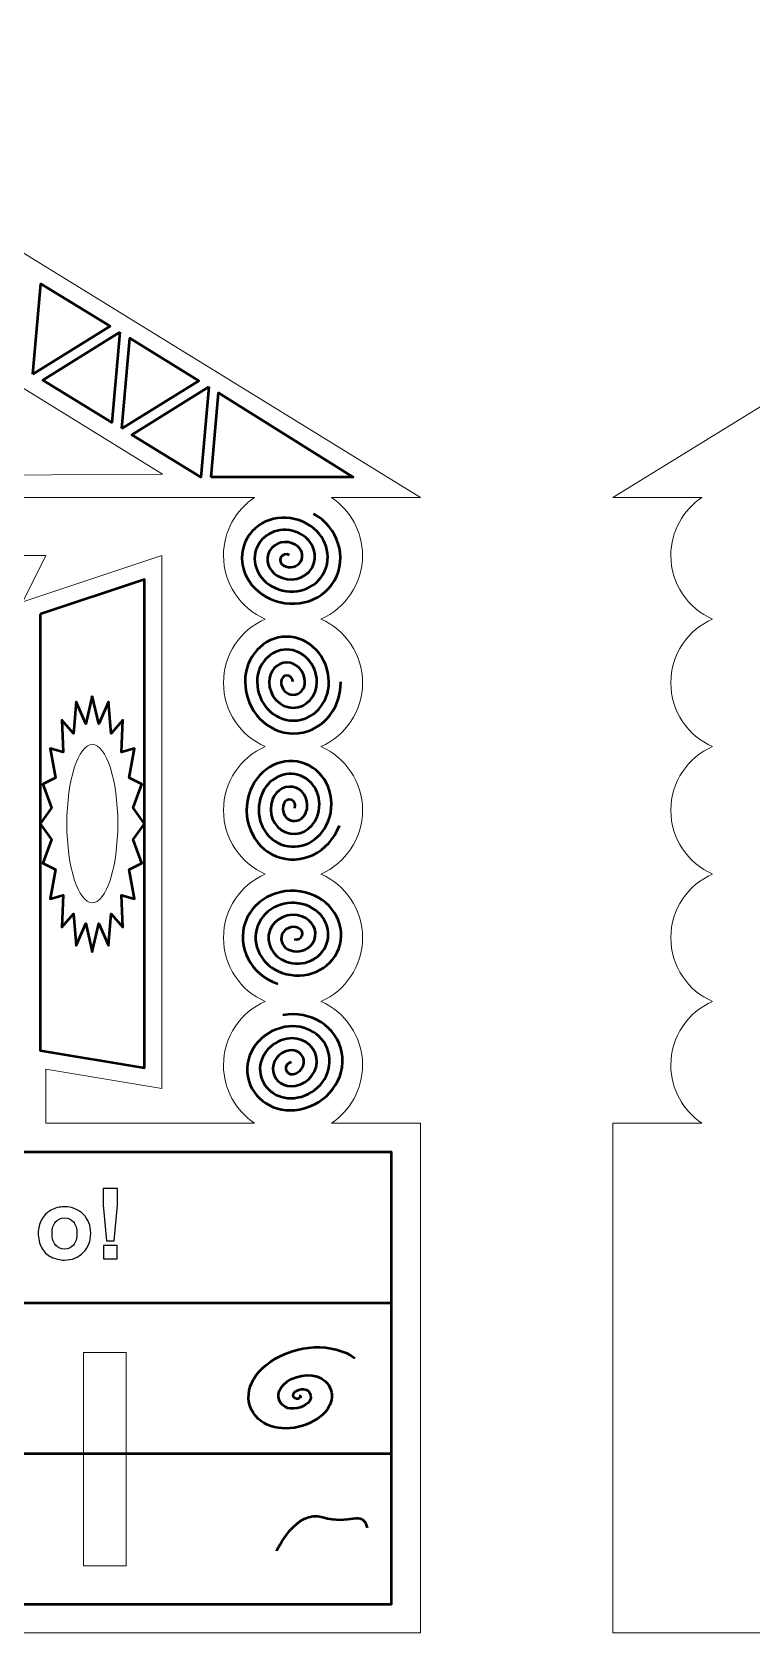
# Model space of a CAD drawing. Header units: millimetres. Extents: x -86 to 530, y -119 to 135.
# Drawn here: x 333.9 to 401.4, y -15.2 to 134.8 of the extents above; entities that cross this region are included whole.
import ezdxf

# ---------------------------------------------------------------- set-up
doc = ezdxf.new("R2010")
doc.units = ezdxf.units.MM
doc.header["$MEASUREMENT"] = 0
doc.layers.add('layer 2', color=7, linetype='Continuous')
doc.layers.add('layer 3', color=7, linetype='Continuous')

msp = doc.modelspace()

# ---------------------------------------------------------------- linework, layer by layer
at = {"layer": 'layer 2', "color": 242, "lineweight": 9}
for points, knots in [([(299.4722, 134.7698), (299.4722, 134.7698), (370.3106, 91.1633), (370.3106, 91.1633), (370.3106, 91.1633), (370.3106, 91.1633), (361.9698, 91.1633), (361.9698, 91.1633), (361.9698, 91.1633), (363.7252, 89.9964), (364.8823, 88.001), (364.8823, 85.7351), (364.8823, 85.7351), (364.8823, 83.0643), (363.2748, 80.7694), (360.9747, 79.764), (360.9747, 79.764), (363.2748, 78.7586), (364.8823, 76.4638), (364.8823, 73.793), (364.8823, 73.793), (364.8823, 71.1221), (363.2748, 68.8273), (360.9747, 67.8219), (360.9747, 67.8219), (363.2748, 66.8165), (364.8823, 64.5216), (364.8823, 61.8508), (364.8823, 61.8508), (364.8823, 59.18), (363.2748, 56.8852), (360.9747, 55.8797), (360.9747, 55.8797), (363.2748, 54.8743), (364.8823, 52.5795), (364.8823, 49.9087), (364.8823, 49.9087), (364.8823, 47.2379), (363.2748, 44.943), (360.9747, 43.9376), (360.9747, 43.9376), (363.2748, 42.9322), (364.8823, 40.6373), (364.8823, 37.9665), (364.8823, 37.9665), (364.8823, 35.7007), (363.7252, 33.7052), (361.9698, 32.5383), (361.9698, 32.5383), (361.9698, 32.5383), (370.3106, 32.5383), (370.3106, 32.5383), (370.3106, 32.5383), (370.3106, 32.5383), (370.3106, -15.2302), (370.3106, -15.2302), (370.3106, -15.2302), (370.3106, -15.2302), (228.6335, -15.2302), (228.6335, -15.2302), (228.6335, -15.2302), (228.6335, -15.2302), (228.6335, 32.5383), (228.6335, 32.5383), (228.6335, 32.5383), (228.6335, 32.5383), (236.9744, 32.5383), (236.9744, 32.5383), (236.9744, 32.5383), (235.219, 33.7052), (234.0618, 35.7007), (234.0618, 37.9665), (234.0618, 37.9665), (234.0618, 40.6373), (235.6693, 42.9322), (237.9695, 43.9376), (237.9695, 43.9376), (235.6693, 44.943), (234.0618, 47.2379), (234.0618, 49.9087), (234.0618, 49.9087), (234.0618, 52.5795), (235.6693, 54.8743), (237.9695, 55.8797), (237.9695, 55.8797), (235.6693, 56.8852), (234.0618, 59.18), (234.0618, 61.8508), (234.0618, 61.8508), (234.0618, 64.5216), (235.6693, 66.8165), (237.9695, 67.8219), (237.9695, 67.8219), (235.6693, 68.8273), (234.0618, 71.1221), (234.0618, 73.793), (234.0618, 73.793), (234.0618, 76.4638), (235.6693, 78.7586), (237.9695, 79.764), (237.9695, 79.764), (235.6693, 80.7694), (234.0618, 83.0643), (234.0618, 85.7351), (234.0618, 85.7351), (234.0618, 88.001), (235.219, 89.9964), (236.9744, 91.1633), (236.9744, 91.1633), (236.9744, 91.1633), (228.6335, 91.1633), (228.6335, 91.1633), (228.6335, 91.1633), (228.6335, 91.1633), (299.4722, 134.7698), (299.4722, 134.7698)], [0, 0, 0, 0, 0.03333333, 0.03333333, 0.03333333, 0.03333333, 0.06666667, 0.06666667, 0.06666667, 0.06666667, 0.1, 0.1, 0.1, 0.1, 0.13333333, 0.13333333, 0.13333333, 0.13333333, 0.16666667, 0.16666667, 0.16666667, 0.16666667, 0.2, 0.2, 0.2, 0.2, 0.23333333, 0.23333333, 0.23333333, 0.23333333, 0.26666667, 0.26666667, 0.26666667, 0.26666667, 0.3, 0.3, 0.3, 0.3, 0.33333333, 0.33333333, 0.33333333, 0.33333333, 0.36666667, 0.36666667, 0.36666667, 0.36666667, 0.4, 0.4, 0.4, 0.4, 0.43333333, 0.43333333, 0.43333333, 0.43333333, 0.46666667, 0.46666667, 0.46666667, 0.46666667, 0.5, 0.5, 0.5, 0.5, 0.53333333, 0.53333333, 0.53333333, 0.53333333, 0.56666667, 0.56666667, 0.56666667, 0.56666667, 0.6, 0.6, 0.6, 0.6, 0.63333333, 0.63333333, 0.63333333, 0.63333333, 0.66666667, 0.66666667, 0.66666667, 0.66666667, 0.7, 0.7, 0.7, 0.7, 0.73333333, 0.73333333, 0.73333333, 0.73333333, 0.76666667, 0.76666667, 0.76666667, 0.76666667, 0.8, 0.8, 0.8, 0.8, 0.83333333, 0.83333333, 0.83333333, 0.83333333, 0.86666667, 0.86666667, 0.86666667, 0.86666667, 0.9, 0.9, 0.9, 0.9, 0.93333333, 0.93333333, 0.93333333, 0.93333333, 1, 1, 1, 1]), ([(459.1751, 134.7697), (459.1751, 134.7697), (530.0135, 91.1633), (530.0135, 91.1633), (530.0135, 91.1633), (530.0135, 91.1633), (521.6727, 91.1633), (521.6727, 91.1633), (521.6727, 91.1633), (523.4281, 89.9963), (524.5853, 88.0009), (524.5853, 85.735), (524.5853, 85.735), (524.5853, 83.0642), (522.9778, 80.7694), (520.6776, 79.7639), (520.6776, 79.7639), (522.9778, 78.7585), (524.5853, 76.4637), (524.5853, 73.7929), (524.5853, 73.7929), (524.5853, 71.1221), (522.9778, 68.8272), (520.6776, 67.8218), (520.6776, 67.8218), (522.9778, 66.8164), (524.5853, 64.5215), (524.5853, 61.8507), (524.5853, 61.8507), (524.5853, 59.1799), (522.9778, 56.8851), (520.6776, 55.8797), (520.6776, 55.8797), (522.9778, 54.8742), (524.5853, 52.5794), (524.5853, 49.9086), (524.5853, 49.9086), (524.5853, 47.2378), (522.9778, 44.9429), (520.6776, 43.9375), (520.6776, 43.9375), (522.9778, 42.9321), (524.5853, 40.6372), (524.5853, 37.9664), (524.5853, 37.9664), (524.5853, 35.7006), (523.4281, 33.7051), (521.6727, 32.5382), (521.6727, 32.5382), (521.6727, 32.5382), (530.0135, 32.5382), (530.0135, 32.5382), (530.0135, 32.5382), (530.0135, 32.5382), (530.0135, -15.2303), (530.0135, -15.2303), (530.0135, -15.2303), (530.0135, -15.2303), (388.3365, -15.2303), (388.3365, -15.2303), (388.3365, -15.2303), (388.3365, -15.2303), (388.3365, 32.5382), (388.3365, 32.5382), (388.3365, 32.5382), (388.3365, 32.5382), (396.6773, 32.5382), (396.6773, 32.5382), (396.6773, 32.5382), (394.9219, 33.7051), (393.7647, 35.7006), (393.7647, 37.9664), (393.7647, 37.9664), (393.7647, 40.6372), (395.3723, 42.9321), (397.6724, 43.9375), (397.6724, 43.9375), (395.3723, 44.9429), (393.7647, 47.2378), (393.7647, 49.9086), (393.7647, 49.9086), (393.7647, 52.5794), (395.3723, 54.8742), (397.6724, 55.8797), (397.6724, 55.8797), (395.3723, 56.8851), (393.7647, 59.1799), (393.7647, 61.8507), (393.7647, 61.8507), (393.7647, 64.5215), (395.3723, 66.8164), (397.6724, 67.8218), (397.6724, 67.8218), (395.3723, 68.8272), (393.7647, 71.1221), (393.7647, 73.7929), (393.7647, 73.7929), (393.7647, 76.4637), (395.3723, 78.7585), (397.6724, 79.7639), (397.6724, 79.7639), (395.3723, 80.7694), (393.7647, 83.0642), (393.7647, 85.735), (393.7647, 85.735), (393.7647, 88.0009), (394.9219, 89.9963), (396.6773, 91.1633), (396.6773, 91.1633), (396.6773, 91.1633), (388.3365, 91.1633), (388.3365, 91.1633), (388.3365, 91.1633), (388.3365, 91.1633), (459.1751, 134.7697), (459.1751, 134.7697)], [0, 0, 0, 0, 0.03333333, 0.03333333, 0.03333333, 0.03333333, 0.06666667, 0.06666667, 0.06666667, 0.06666667, 0.1, 0.1, 0.1, 0.1, 0.13333333, 0.13333333, 0.13333333, 0.13333333, 0.16666667, 0.16666667, 0.16666667, 0.16666667, 0.2, 0.2, 0.2, 0.2, 0.23333333, 0.23333333, 0.23333333, 0.23333333, 0.26666667, 0.26666667, 0.26666667, 0.26666667, 0.3, 0.3, 0.3, 0.3, 0.33333333, 0.33333333, 0.33333333, 0.33333333, 0.36666667, 0.36666667, 0.36666667, 0.36666667, 0.4, 0.4, 0.4, 0.4, 0.43333333, 0.43333333, 0.43333333, 0.43333333, 0.46666667, 0.46666667, 0.46666667, 0.46666667, 0.5, 0.5, 0.5, 0.5, 0.53333333, 0.53333333, 0.53333333, 0.53333333, 0.56666667, 0.56666667, 0.56666667, 0.56666667, 0.6, 0.6, 0.6, 0.6, 0.63333333, 0.63333333, 0.63333333, 0.63333333, 0.66666667, 0.66666667, 0.66666667, 0.66666667, 0.7, 0.7, 0.7, 0.7, 0.73333333, 0.73333333, 0.73333333, 0.73333333, 0.76666667, 0.76666667, 0.76666667, 0.76666667, 0.8, 0.8, 0.8, 0.8, 0.83333333, 0.83333333, 0.83333333, 0.83333333, 0.86666667, 0.86666667, 0.86666667, 0.86666667, 0.9, 0.9, 0.9, 0.9, 0.93333333, 0.93333333, 0.93333333, 0.93333333, 1, 1, 1, 1]), ([(346.1551, 93.328), (346.1551, 93.328), (252.7892, 92.7852), (252.7892, 92.7852), (252.7892, 92.7852), (252.7892, 92.7852), (299.4719, 122.1357), (299.4719, 122.1357), (299.4719, 122.1357), (299.4719, 122.1357), (346.1551, 93.328), (346.1551, 93.328)], [0, 0, 0, 0, 0.25, 0.25, 0.25, 0.25, 0.5, 0.5, 0.5, 0.5, 1, 1, 1, 1]), ([(333.0541, 81.3925), (333.0541, 81.3925), (346.0819, 85.7351), (346.0819, 85.7351), (346.0819, 85.7351), (346.0819, 85.7351), (346.0819, 35.7953), (346.0819, 35.7953), (346.0819, 35.7953), (346.0819, 35.7953), (335.2254, 37.6048), (335.2254, 37.6048), (335.2254, 37.6048), (335.2254, 37.6048), (335.2254, 32.5383), (335.2254, 32.5383), (335.2254, 32.5383), (335.2254, 32.5383), (354.7671, 32.5383), (354.7671, 32.5383), (354.7671, 32.5383), (353.0117, 33.7052), (351.8546, 35.7007), (351.8546, 37.9665), (351.8546, 37.9665), (351.8546, 40.6373), (353.4621, 42.9322), (355.7622, 43.9376), (355.7622, 43.9376), (353.4621, 44.943), (351.8546, 47.2379), (351.8546, 49.9087), (351.8546, 49.9087), (351.8546, 52.5795), (353.4621, 54.8743), (355.7622, 55.8797), (355.7622, 55.8797), (353.4621, 56.8852), (351.8546, 59.18), (351.8546, 61.8508), (351.8546, 61.8508), (351.8546, 64.5216), (353.4621, 66.8165), (355.7622, 67.8219), (355.7622, 67.8219), (353.4621, 68.8273), (351.8546, 71.1221), (351.8546, 73.793), (351.8546, 73.793), (351.8546, 76.4638), (353.4621, 78.7586), (355.7622, 79.764), (355.7622, 79.764), (353.4621, 80.7694), (351.8546, 83.0643), (351.8546, 85.7351), (351.8546, 85.7351), (351.8546, 88.001), (353.0117, 89.9964), (354.7671, 91.1633), (354.7671, 91.1633), (354.7671, 91.1633), (244.177, 91.1633), (244.177, 91.1633), (244.177, 91.1633), (245.9324, 89.9964), (247.0896, 88.001), (247.0896, 85.7351), (247.0896, 85.7351), (247.0896, 83.0643), (245.4821, 80.7694), (243.1819, 79.764), (243.1819, 79.764), (245.4821, 78.7586), (247.0896, 76.4638), (247.0896, 73.793), (247.0896, 73.793), (247.0896, 71.1221), (245.4821, 68.8273), (243.1819, 67.8219), (243.1819, 67.8219), (245.4821, 66.8165), (247.0896, 64.5216), (247.0896, 61.8508), (247.0896, 61.8508), (247.0896, 59.18), (245.4821, 56.8852), (243.1819, 55.8797), (243.1819, 55.8797), (245.4821, 54.8743), (247.0896, 52.5795), (247.0896, 49.9087), (247.0896, 49.9087), (247.0896, 47.2379), (245.4821, 44.943), (243.1819, 43.9376), (243.1819, 43.9376), (245.4821, 42.9322), (247.0896, 40.6373), (247.0896, 37.9665), (247.0896, 37.9665), (247.0896, 35.7007), (245.9324, 33.7052), (244.177, 32.5383), (244.177, 32.5383), (244.177, 32.5383), (263.7187, 32.5383), (263.7187, 32.5383), (263.7187, 32.5383), (263.7187, 32.5383), (263.7187, 37.6048), (263.7187, 37.6048), (263.7187, 37.6048), (263.7187, 37.6048), (252.8622, 35.7953), (252.8622, 35.7953), (252.8622, 35.7953), (252.8622, 35.7953), (252.8622, 85.7351), (252.8622, 85.7351), (252.8622, 85.7351), (252.8622, 85.7351), (265.89, 81.3925), (265.89, 81.3925), (265.89, 81.3925), (265.89, 81.3925), (263.7187, 85.7351), (263.7187, 85.7351), (263.7187, 85.7351), (263.7187, 85.7351), (276.7465, 85.7351), (276.7465, 85.7351), (276.7465, 85.7351), (276.7465, 85.7351), (276.7465, 83.3947), (276.7465, 83.3947), (276.7465, 83.3947), (277.3369, 84.0852), (278.5734, 84.5606), (280.0034, 84.5606), (280.0034, 84.5606), (281.0562, 84.5606), (282.004, 84.3029), (282.6664, 83.8916), (282.6664, 83.8916), (283.5867, 84.9336), (285.4518, 85.6463), (287.603, 85.6463), (287.603, 85.6463), (288.9888, 85.6463), (290.2558, 85.3506), (291.2281, 84.8615), (291.2281, 84.8615), (291.2136, 84.9767), (291.2057, 85.0919), (291.2057, 85.207), (291.2057, 85.207), (291.2057, 86.7134), (293.0574, 87.9358), (295.3388, 87.9358), (295.3388, 87.9358), (297.4055, 87.9358), (298.4389, 87.2537), (299.4721, 85.8893), (299.4721, 85.8893), (300.5053, 87.2537), (301.5386, 87.9358), (303.6054, 87.9358), (303.6054, 87.9358), (305.8867, 87.9358), (307.7384, 86.7134), (307.7384, 85.207), (307.7384, 85.207), (307.7384, 85.0919), (307.7305, 84.9768), (307.7161, 84.8615), (307.7161, 84.8615), (308.6884, 85.3505), (309.9553, 85.6463), (311.3412, 85.6463), (311.3412, 85.6463), (313.4924, 85.6463), (315.3574, 84.9336), (316.2777, 83.8916), (316.2777, 83.8916), (316.9402, 84.3029), (317.8881, 84.5606), (318.9407, 84.5606), (318.9407, 84.5606), (320.3707, 84.5606), (321.6073, 84.0852), (322.1976, 83.3947), (322.1976, 83.3947), (322.1976, 83.3947), (322.1976, 85.7351), (322.1976, 85.7351), (322.1976, 85.7351), (322.1976, 85.7351), (335.2254, 85.7351), (335.2254, 85.7351), (335.2254, 85.7351), (335.2254, 85.7351), (333.0541, 81.3925), (333.0541, 81.3925)], [0, 0, 0, 0, 0.01923077, 0.01923077, 0.01923077, 0.01923077, 0.03846154, 0.03846154, 0.03846154, 0.03846154, 0.05769231, 0.05769231, 0.05769231, 0.05769231, 0.07692308, 0.07692308, 0.07692308, 0.07692308, 0.09615385, 0.09615385, 0.09615385, 0.09615385, 0.11538462, 0.11538462, 0.11538462, 0.11538462, 0.13461538, 0.13461538, 0.13461538, 0.13461538, 0.15384615, 0.15384615, 0.15384615, 0.15384615, 0.17307692, 0.17307692, 0.17307692, 0.17307692, 0.19230769, 0.19230769, 0.19230769, 0.19230769, 0.21153846, 0.21153846, 0.21153846, 0.21153846, 0.23076923, 0.23076923, 0.23076923, 0.23076923, 0.25, 0.25, 0.25, 0.25, 0.26923077, 0.26923077, 0.26923077, 0.26923077, 0.28846154, 0.28846154, 0.28846154, 0.28846154, 0.30769231, 0.30769231, 0.30769231, 0.30769231, 0.32692308, 0.32692308, 0.32692308, 0.32692308, 0.34615385, 0.34615385, 0.34615385, 0.34615385, 0.36538462, 0.36538462, 0.36538462, 0.36538462, 0.38461538, 0.38461538, 0.38461538, 0.38461538, 0.40384615, 0.40384615, 0.40384615, 0.40384615, 0.42307692, 0.42307692, 0.42307692, 0.42307692, 0.44230769, 0.44230769, 0.44230769, 0.44230769, 0.46153846, 0.46153846, 0.46153846, 0.46153846, 0.48076923, 0.48076923, 0.48076923, 0.48076923, 0.5, 0.5, 0.5, 0.5, 0.51923077, 0.51923077, 0.51923077, 0.51923077, 0.53846154, 0.53846154, 0.53846154, 0.53846154, 0.55769231, 0.55769231, 0.55769231, 0.55769231, 0.57692308, 0.57692308, 0.57692308, 0.57692308, 0.59615385, 0.59615385, 0.59615385, 0.59615385, 0.61538462, 0.61538462, 0.61538462, 0.61538462, 0.63461538, 0.63461538, 0.63461538, 0.63461538, 0.65384615, 0.65384615, 0.65384615, 0.65384615, 0.67307692, 0.67307692, 0.67307692, 0.67307692, 0.69230769, 0.69230769, 0.69230769, 0.69230769, 0.71153846, 0.71153846, 0.71153846, 0.71153846, 0.73076923, 0.73076923, 0.73076923, 0.73076923, 0.75, 0.75, 0.75, 0.75, 0.76923077, 0.76923077, 0.76923077, 0.76923077, 0.78846154, 0.78846154, 0.78846154, 0.78846154, 0.80769231, 0.80769231, 0.80769231, 0.80769231, 0.82692308, 0.82692308, 0.82692308, 0.82692308, 0.84615385, 0.84615385, 0.84615385, 0.84615385, 0.86538462, 0.86538462, 0.86538462, 0.86538462, 0.88461538, 0.88461538, 0.88461538, 0.88461538, 0.90384615, 0.90384615, 0.90384615, 0.90384615, 0.92307692, 0.92307692, 0.92307692, 0.92307692, 0.94230769, 0.94230769, 0.94230769, 0.94230769, 0.96153846, 0.96153846, 0.96153846, 0.96153846, 1, 1, 1, 1]), ([(339.568, 68.007), (340.8858, 68.007), (341.9541, 64.6893), (341.9541, 60.5967), (341.9541, 60.5967), (341.9541, 56.504), (340.8858, 53.1863), (339.568, 53.1863), (339.568, 53.1863), (338.2503, 53.1863), (337.182, 56.504), (337.182, 60.5967), (337.182, 60.5967), (337.182, 64.6893), (338.2503, 68.007), (339.568, 68.007)], [0, 0, 0, 0, 0.2, 0.2, 0.2, 0.2, 0.4, 0.4, 0.4, 0.4, 0.6, 0.6, 0.6, 0.6, 1, 1, 1, 1]), ([(338.7268, 11.0545), (338.7268, 11.0545), (342.7268, 11.0545), (342.7268, 11.0545), (342.7268, 11.0545), (342.7268, 11.0545), (342.7268, -8.9455), (342.7268, -8.9455), (342.7268, -8.9455), (342.7268, -8.9455), (338.7268, -8.9455), (338.7268, -8.9455), (338.7268, -8.9455), (338.7268, -8.9455), (338.7268, 11.0545), (338.7268, 11.0545)], [0, 0, 0, 0, 0.2, 0.2, 0.2, 0.2, 0.4, 0.4, 0.4, 0.4, 0.6, 0.6, 0.6, 0.6, 1, 1, 1, 1])]:
    msp.add_open_spline(points, degree=3, knots=knots, dxfattribs=at)
at = {"layer": 'layer 3', "color": 250, "lineweight": 50}
for points, knots in [([(334.0072, 102.7278), (334.0072, 102.7278), (341.2256, 107.2095), (341.2256, 107.2095), (341.2256, 107.2095), (341.2256, 107.2095), (334.753, 111.1915), (334.753, 111.1915), (334.753, 111.1915), (334.753, 111.1915), (334.0072, 102.7278), (334.0072, 102.7278)], [0, 0, 0, 0, 0.25, 0.25, 0.25, 0.25, 0.5, 0.5, 0.5, 0.5, 1, 1, 1, 1]), ([(342.1503, 106.6404), (342.1503, 106.6404), (334.932, 102.1586), (334.932, 102.1586), (334.932, 102.1586), (334.932, 102.1586), (341.4046, 98.1767), (341.4046, 98.1767), (341.4046, 98.1767), (341.4046, 98.1767), (342.1503, 106.6404), (342.1503, 106.6404)], [0, 0, 0, 0, 0.25, 0.25, 0.25, 0.25, 0.5, 0.5, 0.5, 0.5, 1, 1, 1, 1]), ([(342.3293, 97.6078), (342.3293, 97.6078), (349.5477, 102.0896), (349.5477, 102.0896), (349.5477, 102.0896), (349.5477, 102.0896), (343.0751, 106.0716), (343.0751, 106.0716), (343.0751, 106.0716), (343.0751, 106.0716), (342.3293, 97.6078), (342.3293, 97.6078)], [0, 0, 0, 0, 0.25, 0.25, 0.25, 0.25, 0.5, 0.5, 0.5, 0.5, 1, 1, 1, 1]), ([(350.4725, 101.5204), (350.4725, 101.5204), (343.2541, 97.0387), (343.2541, 97.0387), (343.2541, 97.0387), (343.2541, 97.0387), (349.7267, 93.0567), (349.7267, 93.0567), (349.7267, 93.0567), (349.7267, 93.0567), (350.4725, 101.5204), (350.4725, 101.5204)], [0, 0, 0, 0, 0.25, 0.25, 0.25, 0.25, 0.5, 0.5, 0.5, 0.5, 1, 1, 1, 1]), ([(350.7014, 93.0566), (350.7014, 93.0566), (364.0097, 93.0567), (364.0097, 93.0567), (364.0097, 93.0567), (364.0097, 93.0567), (351.3971, 100.9516), (351.3971, 100.9516), (351.3971, 100.9516), (351.3971, 100.9516), (350.7014, 93.0566), (350.7014, 93.0566)], [0, 0, 0, 0, 0.25, 0.25, 0.25, 0.25, 0.5, 0.5, 0.5, 0.5, 1, 1, 1, 1]), ([(358.0409, 85.76), (357.7497, 85.9238), (357.3883, 85.8394), (357.2336, 85.5715), (357.2336, 85.5715), (357.0789, 85.3035), (357.1894, 84.9535), (357.4806, 84.7896), (357.4806, 84.7896), (358.0629, 84.462), (358.7857, 84.6308), (359.0951, 85.1667), (359.0951, 85.1667), (359.4046, 85.7027), (359.1833, 86.4027), (358.6011, 86.7304), (358.6011, 86.7304), (357.7277, 87.2219), (356.6434, 86.9688), (356.1793, 86.1648), (356.1793, 86.1648), (355.7151, 85.361), (356.047, 84.3108), (356.9204, 83.8192), (356.9204, 83.8192), (358.0849, 83.1639), (359.5306, 83.5015), (360.1494, 84.5733), (360.1494, 84.5733), (360.7683, 85.6452), (360.3259, 87.0454), (359.1614, 87.7008), (359.1614, 87.7008), (357.7057, 88.52), (355.8986, 88.098), (355.125, 86.7581), (355.125, 86.7581), (354.3514, 85.4183), (354.9044, 83.6681), (356.3601, 82.8488), (356.3601, 82.8488), (358.1069, 81.8658), (360.2755, 82.3723), (361.2037, 83.98), (361.2037, 83.98), (362.1319, 85.5879), (361.4684, 87.6882), (359.7216, 88.6712), (359.7216, 88.6712), (357.6837, 89.8181), (355.1537, 89.2272), (354.0707, 87.3515), (354.0707, 87.3515), (352.9877, 85.4757), (353.7619, 83.0253), (355.7998, 81.8784), (355.7998, 81.8784), (358.1289, 80.5677), (361.0203, 81.243), (362.258, 83.3867), (362.258, 83.3867), (363.4957, 85.5305), (362.611, 88.3309), (360.2819, 89.6416)], [0, 0, 0, 0, 0.05882353, 0.05882353, 0.05882353, 0.05882353, 0.11764706, 0.11764706, 0.11764706, 0.11764706, 0.17647059, 0.17647059, 0.17647059, 0.17647059, 0.23529412, 0.23529412, 0.23529412, 0.23529412, 0.29411765, 0.29411765, 0.29411765, 0.29411765, 0.35294118, 0.35294118, 0.35294118, 0.35294118, 0.41176471, 0.41176471, 0.41176471, 0.41176471, 0.47058824, 0.47058824, 0.47058824, 0.47058824, 0.52941176, 0.52941176, 0.52941176, 0.52941176, 0.58823529, 0.58823529, 0.58823529, 0.58823529, 0.64705882, 0.64705882, 0.64705882, 0.64705882, 0.70588235, 0.70588235, 0.70588235, 0.70588235, 0.76470588, 0.76470588, 0.76470588, 0.76470588, 0.82352941, 0.82352941, 0.82352941, 0.82352941, 0.88235294, 0.88235294, 0.88235294, 0.88235294, 1, 1, 1, 1]), ([(334.6826, 80.2188), (334.6826, 80.2188), (344.4535, 83.4758), (344.4535, 83.4758), (344.4535, 83.4758), (344.4535, 83.4758), (344.4535, 37.7177), (344.4535, 37.7177), (344.4535, 37.7177), (344.4535, 37.7177), (334.6826, 39.3462), (334.6826, 39.3462), (334.6826, 39.3462), (334.6826, 39.3462), (334.6826, 80.2188), (334.6826, 80.2188)], [0, 0, 0, 0, 0.2, 0.2, 0.2, 0.2, 0.4, 0.4, 0.4, 0.4, 0.6, 0.6, 0.6, 0.6, 1, 1, 1, 1]), ([(358.3673, 73.8782), (358.3637, 74.2124), (358.1099, 74.4831), (357.8005, 74.4831), (357.8005, 74.4831), (357.4911, 74.4831), (357.2432, 74.2124), (357.2469, 73.8782), (357.2469, 73.8782), (357.2543, 73.2102), (357.7618, 72.6686), (358.3807, 72.6686), (358.3807, 72.6686), (358.9996, 72.6686), (359.4952, 73.2102), (359.4879, 73.8782), (359.4879, 73.8782), (359.4768, 74.8804), (358.7155, 75.6929), (357.7872, 75.6929), (357.7872, 75.6929), (356.8589, 75.6929), (356.1154, 74.8804), (356.1264, 73.8782), (356.1264, 73.8782), (356.1411, 72.542), (357.1564, 71.4588), (358.394, 71.4588), (358.394, 71.4588), (359.6317, 71.4588), (360.6231, 72.542), (360.6084, 73.8782), (360.6084, 73.8782), (360.59, 75.5485), (359.321, 76.9025), (357.7738, 76.9025), (357.7738, 76.9025), (356.2267, 76.9025), (354.9875, 75.5485), (355.0059, 73.8782), (355.0059, 73.8782), (355.0279, 71.874), (356.5509, 70.2492), (358.4073, 70.2492), (358.4073, 70.2492), (360.2638, 70.2492), (361.751, 71.874), (361.7289, 73.8782), (361.7289, 73.8782), (361.7032, 76.2166), (359.9265, 78.1122), (357.7605, 78.1122), (357.7605, 78.1122), (355.5946, 78.1122), (353.8596, 76.2166), (353.8853, 73.8782), (353.8853, 73.8782), (353.9148, 71.2059), (355.9453, 69.0394), (358.4206, 69.0394), (358.4206, 69.0394), (360.8961, 69.0394), (362.8789, 71.2059), (362.8495, 73.8782)], [0, 0, 0, 0, 0.05882353, 0.05882353, 0.05882353, 0.05882353, 0.11764706, 0.11764706, 0.11764706, 0.11764706, 0.17647059, 0.17647059, 0.17647059, 0.17647059, 0.23529412, 0.23529412, 0.23529412, 0.23529412, 0.29411765, 0.29411765, 0.29411765, 0.29411765, 0.35294118, 0.35294118, 0.35294118, 0.35294118, 0.41176471, 0.41176471, 0.41176471, 0.41176471, 0.47058824, 0.47058824, 0.47058824, 0.47058824, 0.52941176, 0.52941176, 0.52941176, 0.52941176, 0.58823529, 0.58823529, 0.58823529, 0.58823529, 0.64705882, 0.64705882, 0.64705882, 0.64705882, 0.70588235, 0.70588235, 0.70588235, 0.70588235, 0.76470588, 0.76470588, 0.76470588, 0.76470588, 0.82352941, 0.82352941, 0.82352941, 0.82352941, 0.88235294, 0.88235294, 0.88235294, 0.88235294, 1, 1, 1, 1]), ([(339.568, 72.5892), (339.568, 72.5892), (340.1718, 69.9558), (340.1718, 69.9558), (340.1718, 69.9558), (340.1718, 69.9558), (341.0777, 72.0022), (341.0777, 72.0022), (341.0777, 72.0022), (341.0777, 72.0022), (341.3205, 69.0398), (341.3205, 69.0398), (341.3205, 69.0398), (341.3205, 69.0398), (342.4396, 70.2988), (342.4396, 70.2988), (342.4396, 70.2988), (342.4396, 70.2988), (342.2976, 67.2971), (342.2976, 67.2971), (342.2976, 67.2971), (342.2976, 67.2971), (343.5204, 67.6457), (343.5204, 67.6457), (343.5204, 67.6457), (343.5204, 67.6457), (343.0075, 64.8987), (343.0075, 64.8987), (343.0075, 64.8987), (343.0075, 64.8987), (344.2143, 64.3025), (344.2143, 64.3025), (344.2143, 64.3025), (344.2143, 64.3025), (343.3807, 62.079), (343.3807, 62.079), (343.3807, 62.079), (343.3807, 62.079), (344.4534, 60.5967), (344.4534, 60.5967), (344.4534, 60.5967), (344.4534, 60.5967), (343.3807, 59.1143), (343.3807, 59.1143), (343.3807, 59.1143), (343.3807, 59.1143), (344.2143, 56.8908), (344.2143, 56.8908), (344.2143, 56.8908), (344.2143, 56.8908), (343.0075, 56.2947), (343.0075, 56.2947), (343.0075, 56.2947), (343.0075, 56.2947), (343.5204, 53.5476), (343.5204, 53.5476), (343.5204, 53.5476), (343.5204, 53.5476), (342.2976, 53.8963), (342.2976, 53.8963), (342.2976, 53.8963), (342.2976, 53.8963), (342.4396, 50.8945), (342.4396, 50.8945), (342.4396, 50.8945), (342.4396, 50.8945), (341.3205, 52.1536), (341.3205, 52.1536), (341.3205, 52.1536), (341.3205, 52.1536), (341.0777, 49.1912), (341.0777, 49.1912), (341.0777, 49.1912), (341.0777, 49.1912), (340.1718, 51.2375), (340.1718, 51.2375), (340.1718, 51.2375), (340.1718, 51.2375), (339.568, 48.6041), (339.568, 48.6041), (339.568, 48.6041), (339.568, 48.6041), (338.9641, 51.2375), (338.9641, 51.2375), (338.9641, 51.2375), (338.9641, 51.2375), (338.0583, 49.1912), (338.0583, 49.1912), (338.0583, 49.1912), (338.0583, 49.1912), (337.8155, 52.1536), (337.8155, 52.1536), (337.8155, 52.1536), (337.8155, 52.1536), (336.6964, 50.8945), (336.6964, 50.8945), (336.6964, 50.8945), (336.6964, 50.8945), (336.8384, 53.8963), (336.8384, 53.8963), (336.8384, 53.8963), (336.8384, 53.8963), (335.6156, 53.5476), (335.6156, 53.5476), (335.6156, 53.5476), (335.6156, 53.5476), (336.1285, 56.2947), (336.1285, 56.2947), (336.1285, 56.2947), (336.1285, 56.2947), (334.9217, 56.8908), (334.9217, 56.8908), (334.9217, 56.8908), (334.9217, 56.8908), (335.7553, 59.1143), (335.7553, 59.1143), (335.7553, 59.1143), (335.7553, 59.1143), (334.6826, 60.5967), (334.6826, 60.5967), (334.6826, 60.5967), (334.6826, 60.5967), (335.7553, 62.079), (335.7553, 62.079), (335.7553, 62.079), (335.7553, 62.079), (334.9217, 64.3025), (334.9217, 64.3025), (334.9217, 64.3025), (334.9217, 64.3025), (336.1285, 64.8987), (336.1285, 64.8987), (336.1285, 64.8987), (336.1285, 64.8987), (335.6156, 67.6457), (335.6156, 67.6457), (335.6156, 67.6457), (335.6156, 67.6457), (336.8384, 67.2971), (336.8384, 67.2971), (336.8384, 67.2971), (336.8384, 67.2971), (336.6964, 70.2988), (336.6964, 70.2988), (336.6964, 70.2988), (336.6964, 70.2988), (337.8155, 69.0398), (337.8155, 69.0398), (337.8155, 69.0398), (337.8155, 69.0398), (338.0583, 72.0022), (338.0583, 72.0022), (338.0583, 72.0022), (338.0583, 72.0022), (338.9641, 69.9558), (338.9641, 69.9558), (338.9641, 69.9558), (338.9641, 69.9558), (339.568, 72.5892), (339.568, 72.5892)], [0, 0, 0, 0, 0.02439024, 0.02439024, 0.02439024, 0.02439024, 0.04878049, 0.04878049, 0.04878049, 0.04878049, 0.07317073, 0.07317073, 0.07317073, 0.07317073, 0.09756098, 0.09756098, 0.09756098, 0.09756098, 0.12195122, 0.12195122, 0.12195122, 0.12195122, 0.14634146, 0.14634146, 0.14634146, 0.14634146, 0.17073171, 0.17073171, 0.17073171, 0.17073171, 0.19512195, 0.19512195, 0.19512195, 0.19512195, 0.2195122, 0.2195122, 0.2195122, 0.2195122, 0.24390244, 0.24390244, 0.24390244, 0.24390244, 0.26829268, 0.26829268, 0.26829268, 0.26829268, 0.29268293, 0.29268293, 0.29268293, 0.29268293, 0.31707317, 0.31707317, 0.31707317, 0.31707317, 0.34146341, 0.34146341, 0.34146341, 0.34146341, 0.36585366, 0.36585366, 0.36585366, 0.36585366, 0.3902439, 0.3902439, 0.3902439, 0.3902439, 0.41463415, 0.41463415, 0.41463415, 0.41463415, 0.43902439, 0.43902439, 0.43902439, 0.43902439, 0.46341463, 0.46341463, 0.46341463, 0.46341463, 0.48780488, 0.48780488, 0.48780488, 0.48780488, 0.51219512, 0.51219512, 0.51219512, 0.51219512, 0.53658537, 0.53658537, 0.53658537, 0.53658537, 0.56097561, 0.56097561, 0.56097561, 0.56097561, 0.58536585, 0.58536585, 0.58536585, 0.58536585, 0.6097561, 0.6097561, 0.6097561, 0.6097561, 0.63414634, 0.63414634, 0.63414634, 0.63414634, 0.65853659, 0.65853659, 0.65853659, 0.65853659, 0.68292683, 0.68292683, 0.68292683, 0.68292683, 0.70731707, 0.70731707, 0.70731707, 0.70731707, 0.73170732, 0.73170732, 0.73170732, 0.73170732, 0.75609756, 0.75609756, 0.75609756, 0.75609756, 0.7804878, 0.7804878, 0.7804878, 0.7804878, 0.80487805, 0.80487805, 0.80487805, 0.80487805, 0.82926829, 0.82926829, 0.82926829, 0.82926829, 0.85365854, 0.85365854, 0.85365854, 0.85365854, 0.87804878, 0.87804878, 0.87804878, 0.87804878, 0.90243902, 0.90243902, 0.90243902, 0.90243902, 0.92682927, 0.92682927, 0.92682927, 0.92682927, 0.95121951, 0.95121951, 0.95121951, 0.95121951, 1, 1, 1, 1]), ([(358.5393, 62.0491), (358.658, 62.3615), (358.5208, 62.7063), (358.2329, 62.8194), (358.2329, 62.8194), (357.9449, 62.9326), (357.6152, 62.7712), (357.4964, 62.4588), (357.4964, 62.4588), (357.259, 61.8344), (357.5334, 61.1447), (358.1093, 60.9184), (358.1093, 60.9184), (358.6854, 60.6921), (359.3448, 61.0149), (359.5822, 61.6394), (359.5822, 61.6394), (359.9384, 62.5762), (359.5269, 63.6108), (358.6628, 63.9502), (358.6628, 63.9502), (357.7989, 64.2897), (356.8097, 63.8054), (356.4535, 62.8686), (356.4535, 62.8686), (355.9786, 61.6196), (356.5274, 60.2401), (357.6794, 59.7876), (357.6794, 59.7876), (358.8314, 59.335), (360.1502, 59.9806), (360.6251, 61.2296), (360.6251, 61.2296), (361.2188, 62.791), (360.5328, 64.5152), (359.0928, 65.081), (359.0928, 65.081), (357.6528, 65.6467), (356.0043, 64.8397), (355.4106, 63.2783), (355.4106, 63.2783), (354.6982, 61.4048), (355.5215, 59.3357), (357.2494, 58.6568), (357.2494, 58.6568), (358.9774, 57.9779), (360.9557, 58.9464), (361.6681, 60.8199), (361.6681, 60.8199), (362.4992, 63.0057), (361.5387, 65.4198), (359.5227, 66.2118), (359.5227, 66.2118), (357.5068, 67.0038), (355.1988, 65.8739), (354.3677, 63.6881), (354.3677, 63.6881), (353.4178, 61.19), (354.5155, 58.4312), (356.8194, 57.526), (356.8194, 57.526), (359.1234, 56.6208), (361.7611, 57.9121), (362.711, 60.4102)], [0, 0, 0, 0, 0.05882353, 0.05882353, 0.05882353, 0.05882353, 0.11764706, 0.11764706, 0.11764706, 0.11764706, 0.17647059, 0.17647059, 0.17647059, 0.17647059, 0.23529412, 0.23529412, 0.23529412, 0.23529412, 0.29411765, 0.29411765, 0.29411765, 0.29411765, 0.35294118, 0.35294118, 0.35294118, 0.35294118, 0.41176471, 0.41176471, 0.41176471, 0.41176471, 0.47058824, 0.47058824, 0.47058824, 0.47058824, 0.52941176, 0.52941176, 0.52941176, 0.52941176, 0.58823529, 0.58823529, 0.58823529, 0.58823529, 0.64705882, 0.64705882, 0.64705882, 0.64705882, 0.70588235, 0.70588235, 0.70588235, 0.70588235, 0.76470588, 0.76470588, 0.76470588, 0.76470588, 0.82352941, 0.82352941, 0.82352941, 0.82352941, 0.88235294, 0.88235294, 0.88235294, 0.88235294, 1, 1, 1, 1]), ([(358.4724, 49.7898), (358.7876, 49.679), (359.1288, 49.8249), (359.2346, 50.1156), (359.2346, 50.1156), (359.3405, 50.4064), (359.1708, 50.7318), (358.8556, 50.8427), (358.8556, 50.8427), (358.2253, 51.0642), (357.5427, 50.7725), (357.3311, 50.191), (357.3311, 50.191), (357.1194, 49.6094), (357.4588, 48.9584), (358.0891, 48.7368), (358.0891, 48.7368), (359.0346, 48.4045), (360.0585, 48.842), (360.376, 49.7144), (360.376, 49.7144), (360.6934, 50.5866), (360.1843, 51.5632), (359.2388, 51.8956), (359.2388, 51.8956), (357.9782, 52.3388), (356.6131, 51.7552), (356.1898, 50.5923), (356.1898, 50.5923), (355.7664, 49.4292), (356.4452, 48.1271), (357.7059, 47.6839), (357.7059, 47.6839), (359.2817, 47.1299), (360.9881, 47.8593), (361.5172, 49.3132), (361.5172, 49.3132), (362.0464, 50.767), (361.1979, 52.3946), (359.622, 52.9486), (359.622, 52.9486), (357.7311, 53.6133), (355.6834, 52.738), (355.0485, 50.9935), (355.0485, 50.9935), (354.4135, 49.2489), (355.4317, 47.2957), (357.3226, 46.6309), (357.3226, 46.6309), (359.5288, 45.8554), (361.9178, 46.8766), (362.6586, 48.9119), (362.6586, 48.9119), (363.3994, 50.9472), (362.2114, 53.2259), (360.0053, 54.0015), (360.0053, 54.0015), (357.484, 54.8879), (354.7538, 53.7208), (353.9072, 51.3947), (353.9072, 51.3947), (353.0605, 49.0686), (354.4181, 46.4644), (356.9394, 45.578)], [0, 0, 0, 0, 0.05882353, 0.05882353, 0.05882353, 0.05882353, 0.11764706, 0.11764706, 0.11764706, 0.11764706, 0.17647059, 0.17647059, 0.17647059, 0.17647059, 0.23529412, 0.23529412, 0.23529412, 0.23529412, 0.29411765, 0.29411765, 0.29411765, 0.29411765, 0.35294118, 0.35294118, 0.35294118, 0.35294118, 0.41176471, 0.41176471, 0.41176471, 0.41176471, 0.47058824, 0.47058824, 0.47058824, 0.47058824, 0.52941176, 0.52941176, 0.52941176, 0.52941176, 0.58823529, 0.58823529, 0.58823529, 0.58823529, 0.64705882, 0.64705882, 0.64705882, 0.64705882, 0.70588235, 0.70588235, 0.70588235, 0.70588235, 0.76470588, 0.76470588, 0.76470588, 0.76470588, 0.82352941, 0.82352941, 0.82352941, 0.82352941, 0.88235294, 0.88235294, 0.88235294, 0.88235294, 1, 1, 1, 1]), ([(358.1887, 38.2376), (357.8603, 38.176), (357.6377, 37.879), (357.6915, 37.5743), (357.6915, 37.5743), (357.7452, 37.2696), (358.0549, 37.0726), (358.3833, 37.1342), (358.3833, 37.1342), (359.0399, 37.2575), (359.4851, 37.8514), (359.3777, 38.4608), (359.3777, 38.4608), (359.2702, 39.0703), (358.6508, 39.4644), (357.9941, 39.3411), (357.9941, 39.3411), (357.0091, 39.1562), (356.3412, 38.2654), (356.5024, 37.3512), (356.5024, 37.3512), (356.6636, 36.437), (357.5928, 35.8458), (358.5778, 36.0307), (358.5778, 36.0307), (359.8912, 36.2772), (360.7816, 37.4652), (360.5667, 38.684), (360.5667, 38.684), (360.3518, 39.9029), (359.1129, 40.6912), (357.7996, 40.4446), (357.7996, 40.4446), (356.1578, 40.1365), (355.0448, 38.6516), (355.3135, 37.128), (355.3135, 37.128), (355.5821, 35.6044), (357.1307, 34.6191), (358.7724, 34.9272), (358.7724, 34.9272), (360.7424, 35.297), (362.0781, 37.0789), (361.7557, 38.9072), (361.7557, 38.9072), (361.4333, 40.7355), (359.5749, 41.9179), (357.605, 41.5481), (357.605, 41.5481), (355.3066, 41.1167), (353.7483, 39.0378), (354.1244, 36.9048), (354.1244, 36.9048), (354.5005, 34.7718), (356.6686, 33.3923), (358.967, 33.8237), (358.967, 33.8237), (361.5937, 34.3167), (363.3746, 36.6926), (362.9447, 39.1303), (362.9447, 39.1303), (362.5149, 41.5682), (360.0371, 43.1447), (357.4104, 42.6516)], [0, 0, 0, 0, 0.05882353, 0.05882353, 0.05882353, 0.05882353, 0.11764706, 0.11764706, 0.11764706, 0.11764706, 0.17647059, 0.17647059, 0.17647059, 0.17647059, 0.23529412, 0.23529412, 0.23529412, 0.23529412, 0.29411765, 0.29411765, 0.29411765, 0.29411765, 0.35294118, 0.35294118, 0.35294118, 0.35294118, 0.41176471, 0.41176471, 0.41176471, 0.41176471, 0.47058824, 0.47058824, 0.47058824, 0.47058824, 0.52941176, 0.52941176, 0.52941176, 0.52941176, 0.58823529, 0.58823529, 0.58823529, 0.58823529, 0.64705882, 0.64705882, 0.64705882, 0.64705882, 0.70588235, 0.70588235, 0.70588235, 0.70588235, 0.76470588, 0.76470588, 0.76470588, 0.76470588, 0.82352941, 0.82352941, 0.82352941, 0.82352941, 0.88235294, 0.88235294, 0.88235294, 0.88235294, 1, 1, 1, 1]), ([(231.3476, 29.8242), (231.3476, 29.8242), (367.5966, 29.8242), (367.5966, 29.8242), (367.5966, 29.8242), (367.5966, 29.8242), (367.5966, -12.5162), (367.5966, -12.5162), (367.5966, -12.5162), (367.5966, -12.5162), (231.3476, -12.5162), (231.3476, -12.5162), (231.3476, -12.5162), (231.3476, -12.5162), (231.3476, 29.8242), (231.3476, 29.8242)], [0, 0, 0, 0, 0.2, 0.2, 0.2, 0.2, 0.4, 0.4, 0.4, 0.4, 0.6, 0.6, 0.6, 0.6, 1, 1, 1, 1]), ([(358.955, 6.9923), (358.9469, 7.014), (359.1904, 6.9401), (359.0346, 6.8346), (359.0346, 6.8346), (358.9561, 6.7814), (358.7148, 6.5999), (358.5441, 6.7587), (358.5441, 6.7587), (358.412, 6.8815), (358.2484, 7.1533), (358.5859, 7.3821), (358.5859, 7.3821), (358.8933, 7.5904), (359.4457, 7.7547), (359.7759, 7.4476), (359.7759, 7.4476), (360.1043, 7.1421), (360.1795, 6.577), (359.5791, 6.17), (359.5791, 6.17), (358.9481, 5.7424), (357.9559, 5.6021), (357.4002, 6.1191), (357.4002, 6.1191), (356.7942, 6.6827), (356.8438, 7.6629), (357.816, 8.3219), (357.816, 8.3219), (358.9045, 9.0596), (360.5187, 9.1658), (361.3934, 8.3522), (361.3934, 8.3522), (362.3921, 7.4232), (362.1659, 5.8562), (360.668, 4.841), (360.668, 4.841), (358.9322, 3.6645), (356.4383, 3.6066), (355.1127, 4.8398), (355.1127, 4.8398), (353.5587, 6.2853), (354.0347, 8.6822), (356.276, 10.2014), (356.276, 10.2014), (358.7036, 11.8467), (362.1022, 12.0058), (364.1674, 10.5251)], [0, 0, 0, 0, 0.07692308, 0.07692308, 0.07692308, 0.07692308, 0.15384615, 0.15384615, 0.15384615, 0.15384615, 0.23076923, 0.23076923, 0.23076923, 0.23076923, 0.30769231, 0.30769231, 0.30769231, 0.30769231, 0.38461538, 0.38461538, 0.38461538, 0.38461538, 0.46153846, 0.46153846, 0.46153846, 0.46153846, 0.53846154, 0.53846154, 0.53846154, 0.53846154, 0.61538462, 0.61538462, 0.61538462, 0.61538462, 0.69230769, 0.69230769, 0.69230769, 0.69230769, 0.76923077, 0.76923077, 0.76923077, 0.76923077, 0.84615385, 0.84615385, 0.84615385, 0.84615385, 1, 1, 1, 1]), ([(356.842, -7.5398), (356.842, -7.5398), (358.6374, -3.5902), (361.1508, -4.3801), (361.1508, -4.3801), (363.6641, -5.17), (364.8848, -3.5901), (365.3157, -5.3854)], [0, 0, 0, 0, 0.33333333, 0.33333333, 0.33333333, 0.33333333, 1, 1, 1, 1])]:
    msp.add_open_spline(points, degree=3, knots=knots, dxfattribs=at)
at = {"layer": 'layer 3', "color": 250}
for points, knots in [([(340.8968, 21.5169), (340.8968, 21.5169), (340.5705, 24.8612), (340.5705, 24.8612), (340.5705, 24.8612), (340.5705, 24.8612), (340.5705, 26.4069), (340.5705, 26.4069), (340.5705, 26.4069), (340.5705, 26.4069), (341.9309, 26.4069), (341.9309, 26.4069), (341.9309, 26.4069), (341.9309, 26.4069), (341.9309, 24.8612), (341.9309, 24.8612), (341.9309, 24.8612), (341.9309, 24.8612), (341.6091, 21.5169), (341.6091, 21.5169), (341.6091, 21.5169), (341.6091, 21.5169), (340.8968, 21.5169), (340.8968, 21.5169)], [0, 0, 0, 0, 0.14285714, 0.14285714, 0.14285714, 0.14285714, 0.28571429, 0.28571429, 0.28571429, 0.28571429, 0.42857143, 0.42857143, 0.42857143, 0.42857143, 0.57142857, 0.57142857, 0.57142857, 0.57142857, 0.71428571, 0.71428571, 0.71428571, 0.71428571, 1, 1, 1, 1]), ([(334.5008, 22.2691), (334.5008, 22.6888), (334.6034, 23.0948), (334.8102, 23.487), (334.8102, 23.487), (335.017, 23.8807), (335.3097, 24.1794), (335.688, 24.3863), (335.688, 24.3863), (336.0664, 24.5931), (336.4877, 24.6973), (336.955, 24.6973), (336.955, 24.6973), (337.6765, 24.6973), (338.2663, 24.4629), (338.7275, 23.9941), (338.7275, 23.9941), (339.1886, 23.5238), (339.4184, 22.9324), (339.4184, 22.2155), (339.4184, 22.2155), (339.4184, 21.4924), (339.1855, 20.8934), (338.7213, 20.4185), (338.7213, 20.4185), (338.2556, 19.9436), (337.6704, 19.7061), (336.9642, 19.7061), (336.9642, 19.7061), (336.5276, 19.7061), (336.1109, 19.8057), (335.7141, 20.0033), (335.7141, 20.0033), (335.3188, 20.2009), (335.017, 20.4905), (334.8102, 20.8735), (334.8102, 20.8735), (334.6034, 21.2549), (334.5008, 21.7206), (334.5008, 22.2691)], [0, 0, 0, 0, 0.09090909, 0.09090909, 0.09090909, 0.09090909, 0.18181818, 0.18181818, 0.18181818, 0.18181818, 0.27272727, 0.27272727, 0.27272727, 0.27272727, 0.36363636, 0.36363636, 0.36363636, 0.36363636, 0.45454545, 0.45454545, 0.45454545, 0.45454545, 0.54545455, 0.54545455, 0.54545455, 0.54545455, 0.63636364, 0.63636364, 0.63636364, 0.63636364, 0.72727273, 0.72727273, 0.72727273, 0.72727273, 0.81818182, 0.81818182, 0.81818182, 0.81818182, 1, 1, 1, 1]), ([(335.7968, 22.2017), (335.7968, 21.7283), (335.9086, 21.3652), (336.1323, 21.114), (336.1323, 21.114), (336.3575, 20.8612), (336.6333, 20.7356), (336.9626, 20.7356), (336.9626, 20.7356), (337.2905, 20.7356), (337.5662, 20.8612), (337.7884, 21.114), (337.7884, 21.114), (338.0105, 21.3652), (338.1223, 21.7314), (338.1223, 22.2109), (338.1223, 22.2109), (338.1223, 22.6781), (338.0105, 23.0381), (337.7884, 23.2894), (337.7884, 23.2894), (337.5662, 23.5422), (337.2905, 23.6678), (336.9626, 23.6678), (336.9626, 23.6678), (336.6333, 23.6678), (336.3575, 23.5422), (336.1323, 23.2894), (336.1323, 23.2894), (335.9086, 23.0381), (335.7968, 22.6751), (335.7968, 22.2017)], [0, 0, 0, 0, 0.11111111, 0.11111111, 0.11111111, 0.11111111, 0.22222222, 0.22222222, 0.22222222, 0.22222222, 0.33333333, 0.33333333, 0.33333333, 0.33333333, 0.44444444, 0.44444444, 0.44444444, 0.44444444, 0.55555556, 0.55555556, 0.55555556, 0.55555556, 0.66666667, 0.66666667, 0.66666667, 0.66666667, 0.77777778, 0.77777778, 0.77777778, 0.77777778, 1, 1, 1, 1]), ([(340.6256, 19.8256), (340.6256, 19.8256), (340.6256, 21.0849), (340.6256, 21.0849), (340.6256, 21.0849), (340.6256, 21.0849), (341.8849, 21.0849), (341.8849, 21.0849), (341.8849, 21.0849), (341.8849, 21.0849), (341.8849, 19.8256), (341.8849, 19.8256), (341.8849, 19.8256), (341.8849, 19.8256), (340.6256, 19.8256), (340.6256, 19.8256)], [0, 0, 0, 0, 0.2, 0.2, 0.2, 0.2, 0.4, 0.4, 0.4, 0.4, 0.6, 0.6, 0.6, 0.6, 1, 1, 1, 1])]:
    msp.add_open_spline(points, degree=3, knots=knots, dxfattribs=at)
at = {"layer": 'layer 3', "color": 250, "lineweight": 50}
for points in [[(231.3476, 15.7108), (231.3476, 15.7108), (367.5966, 15.7108), (367.5966, 15.7108)], [(231.3476, 1.5974), (231.3476, 1.5974), (367.5966, 1.5974), (367.5966, 1.5974)]]:
    msp.add_open_spline(points, degree=3, dxfattribs=at)

doc.saveas('drawing.dxf')
